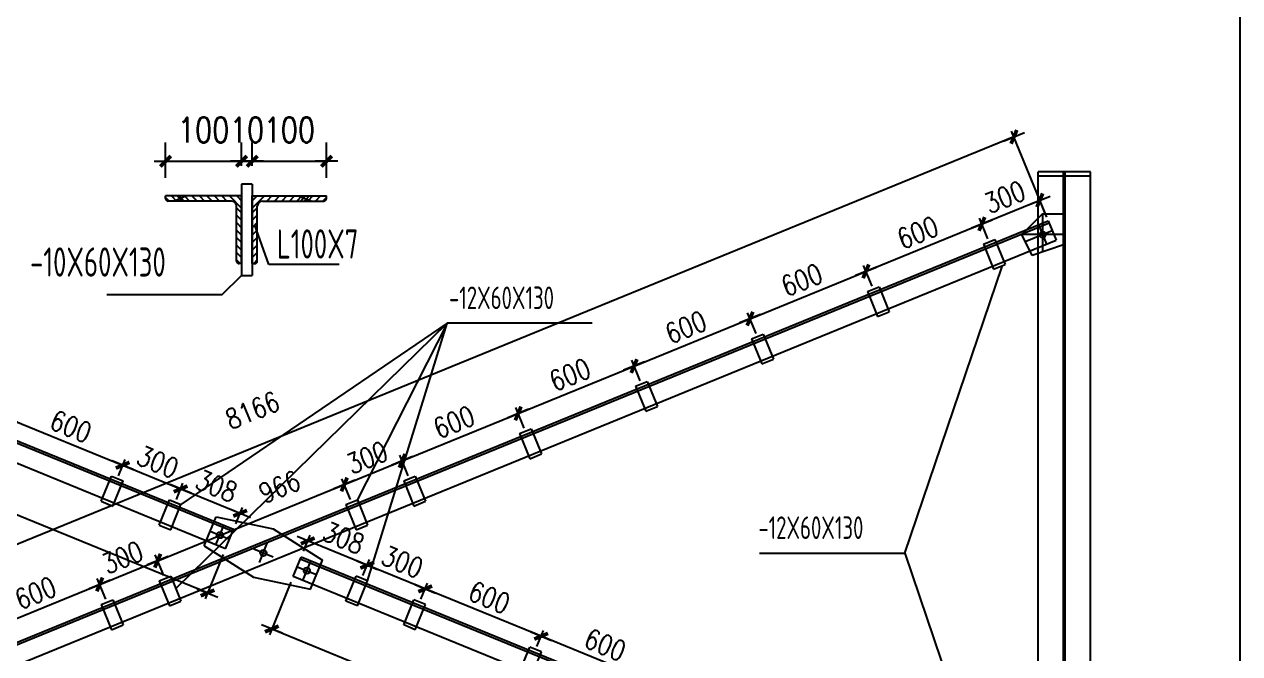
# Model space of a CAD drawing. Header units: millimetres. Extents: x 2451220 to 4527627, y -5186613 to -1639140.
# Drawn here: x 2558813 to 2564637, y -1741981 to -1738966 of the extents above; entities that cross this region are included whole.
import ezdxf
from ezdxf.enums import TextEntityAlignment as Align

# ---------------------------------------------------------------- set-up
doc = ezdxf.new("R2010")
doc.units = ezdxf.units.MM
doc.header["$LTSCALE"] = 1000
doc.header["$PDMODE"] = 34
doc.styles.add('DIM_FONT', font='simplex.shx', dxfattribs={"width": 0.8, "bigfont": 'hztxt.shx'})
doc.styles.get("Standard").update_dxf_attribs({"font": 'txt', "bigfont": 'gbcbig.shx'})
doc.styles.add('TSSD_Label', font='Tssdeng.shx', dxfattribs={"width": 0.7, "bigfont": 'hztxt.shx'})
doc.dimstyles.get("Standard").update_dxf_attribs({"dimscale": 100, "dimtxt": 3.5, "dimasz": 1, "dimexe": 2.5, "dimexo": 3, "dimgap": 1.5, "dimtad": 1, "dimdec": 0, "dimzin": 0, "dimdsep": 46, "dimtxsty": 'Standard', "dimblk": 'ARCHTICK', "dimcen": 0.09, "dimadec": 0, "dimazin": 0, "dimtfac": 1, "dimtdec": 0, "dimtix": 1, "dimtmove": 2, "dimatfit": 3, "dimldrblk": 'ARCHTICK', "dimfxl": 1, "dimtolj": 1, "dimtzin": 0, "dimarcsym": 0})
doc.dimstyles.new('WGH(1)', dxfattribs={"dimscale": 1.2, "dimtxt": 100, "dimasz": 0.5, "dimexe": 75, "dimexo": 75, "dimgap": 75, "dimtad": 1, "dimdec": 0, "dimzin": 0, "dimdsep": 46, "dimtxsty": 'DIM_FONT', "dimblk1": '_DIMX', "dimblk2": '_DIMX', "dimsah": 1, "dimcen": 0.09, "dimclrd": 3, "dimclre": 3, "dimclrt": 7, "dimadec": 0, "dimazin": 0, "dimtfac": 1, "dimtdec": 0, "dimtix": 1, "dimtmove": 2, "dimatfit": 3, "dimldrblk": '_DIMX', "dimfxl": 1, "dimtolj": 1, "dimtzin": 0, "dimarcsym": 0})

# ---------------------------------------------------------------- blocks, each defined once
blk = doc.blocks.new('_DIMX')
blk.add_line((-150, 0), (150, 0))
at = {"const_width": 50}
blk.add_lwpolyline([(-70, -70), (70, 70)], dxfattribs=at)
blk = doc.blocks.new('*D802')
at = {"color": 3, "lineweight": -2}
for p, q in [((2558708.6, -1740901.1), (2558740.3, -1740823.4)), ((2558729.3, -1740851.4), (2559284.1, -1741078)), ((2559264, -1741128), (2559295.7, -1741050.3))]:
    blk.add_line(p, q, dxfattribs=at)
at = {"layer": 'Defpoints', "color": 0}
for p in [(2558697.2, -1740928.9), (2559284.4, -1741078.1), (2559252.7, -1741155.8)]:
    blk.add_point(p, dxfattribs=at)
at = {"color": 3, "lineweight": -2, "xscale": 0.36, "yscale": 0.36, "zscale": 0.36}
for p, rotation in [((2558729, -1740851.2), 157.7817573738582), ((2559284.4, -1741078.1), 337.7817573738582)]:
    blk.add_blockref('_DIMX', p, dxfattribs=dict(at, rotation=rotation))
at = {"color": 7, "insert": (2559036.2, -1740892.4), "char_height": 96, "attachment_point": 5, "rotation": 337.78176, "style": 'DIM_FONT'}
blk.add_mtext('\\A1;600', dxfattribs=at)
blk = doc.blocks.new('*D803')
at = {"color": 3, "lineweight": -2}
for p, q in [((2559264, -1741128), (2559295.7, -1741050.3)), ((2559284.7, -1741078.2), (2559561.8, -1741191.4)), ((2559541.8, -1741241.4), (2559573.5, -1741163.8))]:
    blk.add_line(p, q, dxfattribs=at)
at = {"layer": 'Defpoints', "color": 0}
for p in [(2559252.7, -1741155.8), (2559562.1, -1741191.5), (2559530.4, -1741269.2)]:
    blk.add_point(p, dxfattribs=at)
at = {"color": 3, "lineweight": -2, "xscale": 0.36, "yscale": 0.36, "zscale": 0.36}
for p, rotation in [((2559284.4, -1741078.1), 157.7817573738582), ((2559562.1, -1741191.5), 337.7817573738582)]:
    blk.add_blockref('_DIMX', p, dxfattribs=dict(at, rotation=rotation))
at = {"color": 7, "insert": (2559452.8, -1741062.6), "char_height": 96, "attachment_point": 5, "rotation": 337.78176, "style": 'DIM_FONT'}
blk.add_mtext('\\A1;300', dxfattribs=at)
blk = doc.blocks.new('*D2520')
at = {"color": 3, "lineweight": -2}
for p, q in [((2559541.8, -1741241.4), (2559573.5, -1741163.8)), ((2559562.5, -1741191.7), (2559846.9, -1741307.8)), ((2559826.8, -1741357.9), (2559858.6, -1741280.2))]:
    blk.add_line(p, q, dxfattribs=at)
at = {"layer": 'Defpoints', "color": 0}
for p in [(2559530.4, -1741269.2), (2559847.2, -1741308), (2559815.5, -1741385.6)]:
    blk.add_point(p, dxfattribs=at)
at = {"color": 3, "lineweight": -2, "xscale": 0.36, "yscale": 0.36, "zscale": 0.36}
for p, rotation in [((2559562.1, -1741191.5), 157.7817573738582), ((2559847.2, -1741308), 337.7817573738582)]:
    blk.add_blockref('_DIMX', p, dxfattribs=dict(at, rotation=rotation))
at = {"color": 7, "insert": (2559734.2, -1741177.6), "char_height": 96, "attachment_point": 5, "rotation": 337.78176, "style": 'DIM_FONT'}
blk.add_mtext('\\A1;308', dxfattribs=at)
blk = doc.blocks.new('*D2521')
at = {"color": 3, "lineweight": -2}
for p, q in [((2556148.5, -1740028.3), (2556062.1, -1740239.9)), ((2559690.9, -1741689.7), (2556073.8, -1740212.2)), ((2559766.3, -1741506), (2559679.9, -1741717.6))]:
    blk.add_line(p, q, dxfattribs=at)
at = {"layer": 'Defpoints', "color": 0}
for p in [(2556159.9, -1740000.5), (2556073.4, -1740212.1), (2559777.7, -1741478.2)]:
    blk.add_point(p, dxfattribs=at)
at = {"color": 3, "lineweight": -2, "xscale": 0.36, "yscale": 0.36, "zscale": 0.36}
for p, rotation in [((2556073.4, -1740212.1), 157.7817573859661), ((2559691.2, -1741689.8), 337.7817573859662)]:
    blk.add_blockref('_DIMX', p, dxfattribs=dict(at, rotation=rotation))
at = {"color": 7, "insert": (2557911.8, -1740878.8), "char_height": 96, "attachment_point": 5, "rotation": 337.78176, "style": 'DIM_FONT'}
blk.add_mtext('\\A1;3908', dxfattribs=at)
blk = doc.blocks.new('*D808')
at = {"color": 3, "lineweight": -2}
for p, q in [((2558619.3, -1741875.6), (2559174.1, -1741649)), ((2559203.5, -1741720.1), (2559163.1, -1741621.1)), ((2558648.1, -1741947), (2558607.6, -1741848))]:
    blk.add_line(p, q, dxfattribs=at)
at = {"layer": 'Defpoints', "color": 0}
for p in [(2559174.4, -1741648.9), (2559214.9, -1741747.9), (2558659.4, -1741974.8)]:
    blk.add_point(p, dxfattribs=at)
at = {"color": 3, "lineweight": -2, "xscale": 0.36, "yscale": 0.36, "zscale": 0.36}
for p, rotation in [((2559174.4, -1741648.9), 22.21824262614182), ((2558619, -1741875.7), 202.2182426261418)]:
    blk.add_blockref('_DIMX', p, dxfattribs=dict(at, rotation=rotation))
at = {"color": 7, "insert": (2558867.2, -1741690.1), "char_height": 96, "attachment_point": 5, "rotation": 22.21824, "style": 'DIM_FONT'}
blk.add_mtext('\\A1;600', dxfattribs=at)
blk = doc.blocks.new('*D809')
at = {"color": 3, "lineweight": -2}
for p, q in [((2559174.8, -1741648.7), (2559451.8, -1741535.6)), ((2559481.2, -1741606.7), (2559440.8, -1741507.6)), ((2559203.5, -1741720.1), (2559163.1, -1741621.1))]:
    blk.add_line(p, q, dxfattribs=at)
at = {"layer": 'Defpoints', "color": 0}
for p in [(2559452.2, -1741535.4), (2559492.6, -1741634.4), (2559214.9, -1741747.9)]:
    blk.add_point(p, dxfattribs=at)
at = {"color": 3, "lineweight": -2, "xscale": 0.36, "yscale": 0.36, "zscale": 0.36}
for p, rotation in [((2559452.2, -1741535.4), 22.21824262614182), ((2559174.4, -1741648.9), 202.2182426261418)]:
    blk.add_blockref('_DIMX', p, dxfattribs=dict(at, rotation=rotation))
at = {"color": 7, "insert": (2559283.8, -1741519.9), "char_height": 96, "attachment_point": 5, "rotation": 22.21824, "style": 'DIM_FONT'}
blk.add_mtext('\\A1;300', dxfattribs=at)
blk = doc.blocks.new('*D810')
at = {"color": 3, "lineweight": -2}
for p, q in [((2559452.5, -1741535.3), (2560346, -1741170.3)), ((2560375.4, -1741241.4), (2560335, -1741142.4)), ((2559481.2, -1741606.7), (2559440.8, -1741507.6))]:
    blk.add_line(p, q, dxfattribs=at)
at = {"layer": 'Defpoints', "color": 0}
for p in [(2560346.3, -1741170.2), (2560386.8, -1741269.2), (2559492.6, -1741634.4)]:
    blk.add_point(p, dxfattribs=at)
at = {"color": 3, "lineweight": -2, "xscale": 0.36, "yscale": 0.36, "zscale": 0.36}
for p, rotation in [((2560346.3, -1741170.2), 22.21824262614182), ((2559452.2, -1741535.4), 202.2182426261418)]:
    blk.add_blockref('_DIMX', p, dxfattribs=dict(at, rotation=rotation))
at = {"color": 7, "insert": (2560036.3, -1741181.9), "char_height": 96, "attachment_point": 5, "rotation": 22.21824, "style": 'DIM_FONT'}
blk.add_mtext('\\A1;966', dxfattribs=at)
blk = doc.blocks.new('*D811')
at = {"color": 3, "lineweight": -2}
for p, q in [((2560346.7, -1741170), (2560623.7, -1741056.9)), ((2560653.1, -1741128), (2560612.7, -1741029)), ((2560375.4, -1741241.4), (2560335, -1741142.4))]:
    blk.add_line(p, q, dxfattribs=at)
at = {"layer": 'Defpoints', "color": 0}
for p in [(2560624, -1741056.7), (2560664.5, -1741155.8), (2560386.8, -1741269.2)]:
    blk.add_point(p, dxfattribs=at)
at = {"color": 3, "lineweight": -2, "xscale": 0.36, "yscale": 0.36, "zscale": 0.36}
for p, rotation in [((2560624, -1741056.7), 22.21824262614182), ((2560346.3, -1741170.2), 202.2182426261418)]:
    blk.add_blockref('_DIMX', p, dxfattribs=dict(at, rotation=rotation))
at = {"color": 7, "insert": (2560455.7, -1741041.3), "char_height": 96, "attachment_point": 5, "rotation": 22.21824, "style": 'DIM_FONT'}
blk.add_mtext('\\A1;300', dxfattribs=at)
blk = doc.blocks.new('*D2523')
at = {"color": 3, "lineweight": -2}
for p, q in [((2560624.4, -1741056.6), (2561179.2, -1740830)), ((2561208.6, -1740901.1), (2561168.2, -1740802.1)), ((2560653.1, -1741128), (2560612.7, -1741029))]:
    blk.add_line(p, q, dxfattribs=at)
at = {"layer": 'Defpoints', "color": 0}
for p in [(2561179.5, -1740829.9), (2561219.9, -1740928.9), (2560664.5, -1741155.8)]:
    blk.add_point(p, dxfattribs=at)
at = {"color": 3, "lineweight": -2, "xscale": 0.36, "yscale": 0.36, "zscale": 0.36}
for p, rotation in [((2561179.5, -1740829.9), 22.21824262614182), ((2560624, -1741056.7), 202.2182426261418)]:
    blk.add_blockref('_DIMX', p, dxfattribs=dict(at, rotation=rotation))
at = {"color": 7, "insert": (2560872.3, -1740871.1), "char_height": 96, "attachment_point": 5, "rotation": 22.21824, "style": 'DIM_FONT'}
blk.add_mtext('\\A1;600', dxfattribs=at)
blk = doc.blocks.new('*D812')
at = {"color": 3, "lineweight": -2}
for p, q in [((2561179.8, -1740829.7), (2561734.6, -1740603.1)), ((2561764, -1740674.2), (2561723.6, -1740575.2)), ((2561208.6, -1740901.1), (2561168.2, -1740802.1))]:
    blk.add_line(p, q, dxfattribs=at)
at = {"layer": 'Defpoints', "color": 0}
for p in [(2561734.9, -1740603), (2561775.4, -1740702), (2561219.9, -1740928.9)]:
    blk.add_point(p, dxfattribs=at)
at = {"color": 3, "lineweight": -2, "xscale": 0.36, "yscale": 0.36, "zscale": 0.36}
for p, rotation in [((2561734.9, -1740603), 22.21824262614182), ((2561179.5, -1740829.9), 202.2182426261418)]:
    blk.add_blockref('_DIMX', p, dxfattribs=dict(at, rotation=rotation))
at = {"color": 7, "insert": (2561427.7, -1740644.2), "char_height": 96, "attachment_point": 5, "rotation": 22.21824, "style": 'DIM_FONT'}
blk.add_mtext('\\A1;600', dxfattribs=at)
blk = doc.blocks.new('*D813')
at = {"color": 3, "lineweight": -2}
for p, q in [((2562319.5, -1740447.3), (2562279.1, -1740348.3)), ((2561735.3, -1740602.8), (2562290.1, -1740376.2)), ((2561764, -1740674.2), (2561723.6, -1740575.2))]:
    blk.add_line(p, q, dxfattribs=at)
at = {"layer": 'Defpoints', "color": 0}
for p in [(2562290.4, -1740376.1), (2562330.8, -1740475.1), (2561775.4, -1740702)]:
    blk.add_point(p, dxfattribs=at)
at = {"color": 3, "lineweight": -2, "xscale": 0.36, "yscale": 0.36, "zscale": 0.36}
for p, rotation in [((2562290.4, -1740376.1), 22.21824262614182), ((2561734.9, -1740603), 202.2182426261418)]:
    blk.add_blockref('_DIMX', p, dxfattribs=dict(at, rotation=rotation))
at = {"color": 7, "insert": (2561983.2, -1740417.3), "char_height": 96, "attachment_point": 5, "rotation": 22.21824, "style": 'DIM_FONT'}
blk.add_mtext('\\A1;600', dxfattribs=at)
blk = doc.blocks.new('*D814')
at = {"color": 3, "lineweight": -2}
for p, q in [((2562874.9, -1740220.5), (2562834.5, -1740121.4)), ((2562290.7, -1740376), (2562845.5, -1740149.4)), ((2562319.5, -1740447.3), (2562279.1, -1740348.3))]:
    blk.add_line(p, q, dxfattribs=at)
at = {"layer": 'Defpoints', "color": 0}
for p in [(2562845.8, -1740149.2), (2562886.3, -1740248.2), (2562330.8, -1740475.1)]:
    blk.add_point(p, dxfattribs=at)
at = {"color": 3, "lineweight": -2, "xscale": 0.36, "yscale": 0.36, "zscale": 0.36}
for p, rotation in [((2562845.8, -1740149.2), 22.21824262614182), ((2562290.4, -1740376.1), 202.2182426261418)]:
    blk.add_blockref('_DIMX', p, dxfattribs=dict(at, rotation=rotation))
at = {"color": 7, "insert": (2562538.6, -1740190.4), "char_height": 96, "attachment_point": 5, "rotation": 22.21824, "style": 'DIM_FONT'}
blk.add_mtext('\\A1;600', dxfattribs=at)
blk = doc.blocks.new('*D815')
at = {"color": 3, "lineweight": -2}
for p, q in [((2563430.4, -1739993.6), (2563390, -1739894.6)), ((2562846.2, -1740149.1), (2563401, -1739922.5)), ((2562874.9, -1740220.5), (2562834.5, -1740121.4))]:
    blk.add_line(p, q, dxfattribs=at)
at = {"layer": 'Defpoints', "color": 0}
for p in [(2563401.3, -1739922.3), (2563441.7, -1740021.3), (2562886.3, -1740248.2)]:
    blk.add_point(p, dxfattribs=at)
at = {"color": 3, "lineweight": -2, "xscale": 0.36, "yscale": 0.36, "zscale": 0.36}
for p, rotation in [((2563401.3, -1739922.3), 22.21824262614182), ((2562845.8, -1740149.2), 202.2182426261418)]:
    blk.add_blockref('_DIMX', p, dxfattribs=dict(at, rotation=rotation))
at = {"color": 7, "insert": (2563094.1, -1739963.6), "char_height": 96, "attachment_point": 5, "rotation": 22.21824, "style": 'DIM_FONT'}
blk.add_mtext('\\A1;600', dxfattribs=at)
blk = doc.blocks.new('*D2524')
at = {"color": 3, "lineweight": -2}
for p, q in [((2563708.1, -1739880.1), (2563667.7, -1739781.1)), ((2563401.6, -1739922.2), (2563678.7, -1739809)), ((2563430.4, -1739993.6), (2563390, -1739894.6))]:
    blk.add_line(p, q, dxfattribs=at)
at = {"layer": 'Defpoints', "color": 0}
for p in [(2563679, -1739808.9), (2563719.5, -1739907.9), (2563441.7, -1740021.3)]:
    blk.add_point(p, dxfattribs=at)
at = {"color": 3, "lineweight": -2, "xscale": 0.36, "yscale": 0.36, "zscale": 0.36}
for p, rotation in [((2563679, -1739808.9), 22.21824262614182), ((2563401.3, -1739922.3), 202.2182426261418)]:
    blk.add_blockref('_DIMX', p, dxfattribs=dict(at, rotation=rotation))
at = {"color": 7, "insert": (2563510.7, -1739793.4), "char_height": 96, "attachment_point": 5, "rotation": 22.21824, "style": 'DIM_FONT'}
blk.add_mtext('\\A1;300', dxfattribs=at)
blk = doc.blocks.new('*D820')
at = {"color": 3, "lineweight": -2}
for p, q in [((2561269.1, -1741947), (2561300.8, -1741869.3)), ((2561844.6, -1742123.8), (2561289.8, -1741897.2)), ((2561824.5, -1742173.9), (2561856.3, -1742096.2))]:
    blk.add_line(p, q, dxfattribs=at)
at = {"layer": 'Defpoints', "color": 0}
for p in [(2561289.5, -1741897.1), (2561257.8, -1741974.8), (2561813.2, -1742201.6)]:
    blk.add_point(p, dxfattribs=at)
at = {"color": 3, "lineweight": -2, "xscale": 0.36, "yscale": 0.36, "zscale": 0.36}
for p, rotation in [((2561289.5, -1741897.1), 157.7817574086464), ((2561844.9, -1742124), 337.7817574086465)]:
    blk.add_blockref('_DIMX', p, dxfattribs=dict(at, rotation=rotation))
at = {"color": 7, "insert": (2561596.7, -1741938.3), "char_height": 96, "attachment_point": 5, "rotation": 337.78176, "style": 'DIM_FONT'}
blk.add_mtext('\\A1;600', dxfattribs=at)
blk = doc.blocks.new('*D821')
at = {"color": 3, "lineweight": -2}
for p, q in [((2560713.6, -1741720.1), (2560745.4, -1741642.4)), ((2561289.1, -1741897), (2560734.4, -1741670.4)), ((2561269.1, -1741947), (2561300.8, -1741869.3))]:
    blk.add_line(p, q, dxfattribs=at)
at = {"layer": 'Defpoints', "color": 0}
for p in [(2560734, -1741670.2), (2560702.3, -1741747.9), (2561257.8, -1741974.8)]:
    blk.add_point(p, dxfattribs=at)
at = {"color": 3, "lineweight": -2, "xscale": 0.36, "yscale": 0.36, "zscale": 0.36}
for p, rotation in [((2560734, -1741670.2), 157.7817574086464), ((2561289.5, -1741897.1), 337.7817574086465)]:
    blk.add_blockref('_DIMX', p, dxfattribs=dict(at, rotation=rotation))
at = {"color": 7, "insert": (2561041.2, -1741711.4), "char_height": 96, "attachment_point": 5, "rotation": 337.78176, "style": 'DIM_FONT'}
blk.add_mtext('\\A1;600', dxfattribs=at)
blk = doc.blocks.new('*D822')
at = {"color": 3, "lineweight": -2}
for p, q in [((2560435.9, -1741606.7), (2560467.6, -1741529)), ((2560733.7, -1741670.1), (2560456.6, -1741556.9)), ((2560713.6, -1741720.1), (2560745.4, -1741642.4))]:
    blk.add_line(p, q, dxfattribs=at)
at = {"layer": 'Defpoints', "color": 0}
for p in [(2560456.3, -1741556.8), (2560424.6, -1741634.4), (2560702.3, -1741747.9)]:
    blk.add_point(p, dxfattribs=at)
at = {"color": 3, "lineweight": -2, "xscale": 0.36, "yscale": 0.36, "zscale": 0.36}
for p, rotation in [((2560456.3, -1741556.8), 157.7817574086464), ((2560734, -1741670.2), 337.7817574086465)]:
    blk.add_blockref('_DIMX', p, dxfattribs=dict(at, rotation=rotation))
at = {"color": 7, "insert": (2560624.7, -1741541.3), "char_height": 96, "attachment_point": 5, "rotation": 337.78176, "style": 'DIM_FONT'}
blk.add_mtext('\\A1;300', dxfattribs=at)
blk = doc.blocks.new('*D823')
at = {"color": 3, "lineweight": -2}
for p, q in [((2560150.8, -1741490.2), (2560182.6, -1741412.6)), ((2560456, -1741556.6), (2560171.6, -1741440.5)), ((2560435.9, -1741606.7), (2560467.6, -1741529))]:
    blk.add_line(p, q, dxfattribs=at)
at = {"layer": 'Defpoints', "color": 0}
for p in [(2560171.2, -1741440.3), (2560139.5, -1741518), (2560424.6, -1741634.4)]:
    blk.add_point(p, dxfattribs=at)
at = {"color": 3, "lineweight": -2, "xscale": 0.36, "yscale": 0.36, "zscale": 0.36}
for p, rotation in [((2560171.2, -1741440.3), 157.7817574086464), ((2560456.3, -1741556.8), 337.7817574086465)]:
    blk.add_blockref('_DIMX', p, dxfattribs=dict(at, rotation=rotation))
at = {"color": 7, "insert": (2560343.3, -1741426.3), "char_height": 96, "attachment_point": 5, "rotation": 337.78176, "style": 'DIM_FONT'}
blk.add_mtext('\\A1;308', dxfattribs=at)
blk = doc.blocks.new('*D2525')
at = {"color": 3, "lineweight": -2}
for p, q in [((2560090.3, -1741638.3), (2559987.6, -1741890)), ((2559999.2, -1741862.3), (2563616.3, -1743339.8)), ((2563708.1, -1743116.1), (2563605.3, -1743367.7))]:
    blk.add_line(p, q, dxfattribs=at)
at = {"layer": 'Defpoints', "color": 0}
for p in [(2560101.7, -1741610.6), (2563719.5, -1743088.3), (2563616.7, -1743339.9)]:
    blk.add_point(p, dxfattribs=at)
at = {"color": 3, "lineweight": -2, "xscale": 0.36, "yscale": 0.36, "zscale": 0.36}
for p, rotation in [((2559998.9, -1741862.2), 157.7817573859724), ((2563616.7, -1743339.9), 337.7817573859724)]:
    blk.add_blockref('_DIMX', p, dxfattribs=dict(at, rotation=rotation))
at = {"color": 7, "insert": (2561837.3, -1742528.9), "char_height": 96, "attachment_point": 5, "rotation": 337.78176, "style": 'DIM_FONT'}
blk.add_mtext('\\A1;3908', dxfattribs=at)
blk = doc.blocks.new('*D2526')
at = {"color": 3, "lineweight": -2}
for p, q in [((2563711.9, -1739889.4), (2563543.6, -1739477.3)), ((2563554.6, -1739505.2), (2555995.7, -1742592.7)), ((2556152.3, -1742977.2), (2555984, -1742565.1))]:
    blk.add_line(p, q, dxfattribs=at)
at = {"layer": 'Defpoints', "color": 0}
for p in [(2563723.2, -1739917.2), (2555995.3, -1742592.9), (2556163.7, -1743005)]:
    blk.add_point(p, dxfattribs=at)
at = {"color": 3, "lineweight": -2, "xscale": 0.36, "yscale": 0.36, "zscale": 0.36}
for p, rotation in [((2563554.9, -1739505.1), 22.2182426140299), ((2555995.3, -1742592.9), 202.2182426140299)]:
    blk.add_blockref('_DIMX', p, dxfattribs=dict(at, rotation=rotation))
at = {"color": 7, "insert": (2559906.5, -1740815.2), "char_height": 96, "attachment_point": 5, "rotation": 22.21824, "style": 'DIM_FONT'}
blk.add_mtext('\\A1;8166', dxfattribs=at)
blk = doc.blocks.new('*D824')
at = {"color": 3, "lineweight": -2}
for p, q in [((2559905.2, -1739644.2), (2559905.2, -1739532.1)), ((2560261, -1739701.8), (2560261, -1739532.1)), ((2559904.9, -1739622.1), (2559904.5, -1739622.1)), ((2559905.2, -1739622.1), (2560261, -1739622.1)), ((2560261.3, -1739622.1), (2560261.7, -1739622.1))]:
    blk.add_line(p, q, dxfattribs=at)
at = {"layer": 'Defpoints', "color": 0}
for p in [(2560261, -1739622.1), (2559905.2, -1739734.2), (2560261, -1739791.8)]:
    blk.add_point(p, dxfattribs=at)
at = {"color": 3, "lineweight": -2, "xscale": 0.36, "yscale": 0.36, "zscale": 0.36}
blk.add_blockref('_DIMX', (2559905.2, -1739622.1), dxfattribs=at)
at = {"color": 3, "lineweight": -2, "xscale": 0.36, "yscale": 0.36, "zscale": 0.36, "rotation": 180}
blk.add_blockref('_DIMX', (2560261, -1739622.1), dxfattribs=at)
at = {"color": 7, "insert": (2560083.1, -1739472.1), "char_height": 120, "attachment_point": 5, "style": 'DIM_FONT'}
blk.add_mtext('\\A1;100', dxfattribs=at)
blk = doc.blocks.new('*D825')
at = {"color": 3, "lineweight": -2}
for p, q in [((2559854.6, -1739644.2), (2559854.6, -1739532.1)), ((2559905.2, -1739644.2), (2559905.2, -1739532.1)), ((2559854.3, -1739622.1), (2559853.9, -1739622.1)), ((2559854.6, -1739622.1), (2559905.2, -1739622.1)), ((2559905.6, -1739622.1), (2559905.9, -1739622.1))]:
    blk.add_line(p, q, dxfattribs=at)
at = {"layer": 'Defpoints', "color": 0}
for p in [(2559905.2, -1739622.1), (2559854.6, -1739734.2), (2559905.2, -1739734.2)]:
    blk.add_point(p, dxfattribs=at)
at = {"color": 3, "lineweight": -2, "xscale": 0.36, "yscale": 0.36, "zscale": 0.36}
blk.add_blockref('_DIMX', (2559854.6, -1739622.1), dxfattribs=at)
at = {"color": 3, "lineweight": -2, "xscale": 0.36, "yscale": 0.36, "zscale": 0.36, "rotation": 180}
blk.add_blockref('_DIMX', (2559905.2, -1739622.1), dxfattribs=at)
at = {"color": 7, "insert": (2559879.9, -1739472.1), "char_height": 120, "attachment_point": 5, "style": 'DIM_FONT'}
blk.add_mtext('\\A1;10', dxfattribs=at)
blk = doc.blocks.new('*D826')
at = {"color": 3, "lineweight": -2}
for p, q in [((2559489.8, -1739701.8), (2559489.8, -1739532.1)), ((2559854.6, -1739644.2), (2559854.6, -1739532.1)), ((2559489.4, -1739622.1), (2559489.1, -1739622.1)), ((2559489.8, -1739622.1), (2559854.6, -1739622.1)), ((2559855, -1739622.1), (2559855.4, -1739622.1))]:
    blk.add_line(p, q, dxfattribs=at)
at = {"layer": 'Defpoints', "color": 0}
for p in [(2559854.6, -1739622.1), (2559854.6, -1739734.2), (2559489.8, -1739791.8)]:
    blk.add_point(p, dxfattribs=at)
at = {"color": 3, "lineweight": -2, "xscale": 0.36, "yscale": 0.36, "zscale": 0.36}
blk.add_blockref('_DIMX', (2559489.8, -1739622.1), dxfattribs=at)
at = {"color": 3, "lineweight": -2, "xscale": 0.36, "yscale": 0.36, "zscale": 0.36, "rotation": 180}
blk.add_blockref('_DIMX', (2559854.6, -1739622.1), dxfattribs=at)
at = {"color": 7, "insert": (2559672.2, -1739472.1), "char_height": 120, "attachment_point": 5, "style": 'DIM_FONT'}
blk.add_mtext('\\A1;100', dxfattribs=at)

msp = doc.modelspace()

# ---------------------------------------------------------------- linework, layer by layer
for p, q in [((2563671.1, -1750393.1), (2563671.1, -1739673.2)), ((2563921.1, -1739673.2), (2563671.1, -1739673.2)), ((2563792.1, -1750393.1), (2563792.1, -1739673.2)), ((2563796.1, -1750393.1), (2563796.1, -1739673.2)), ((2563796.1, -1750393.1), (2563796.1, -1739673.2)), ((2563800.1, -1750393.1), (2563800.1, -1739673.2)), ((2563921.1, -1750393.1), (2563921.1, -1739673.2)), ((2559854.6, -1739731.3), (2559854.6, -1740169.8)), ((2559905.2, -1739731.3), (2559854.6, -1739731.3)), ((2559905.2, -1739731.3), (2559905.2, -1740169.8)), ((2563921.1, -1739693.2), (2563671.1, -1739693.2)), ((2559854.6, -1739788.3), (2559489.8, -1739788.3)), ((2559489.8, -1739800.5), (2559489.8, -1739788.3)), ((2559518.6, -1739788.3), (2559542.9, -1739812.6)), ((2559590.2, -1739788.3), (2559533.6, -1739812.6)), ((2559545.1, -1739788.3), (2559569.4, -1739812.6)), ((2559554.4, -1739788.3), (2559578.7, -1739812.6)), ((2559580.9, -1739788.3), (2559605.2, -1739812.6)), ((2559616.7, -1739788.3), (2559641, -1739812.6)), ((2559652.5, -1739788.3), (2559676.8, -1739812.6)), ((2559688.3, -1739788.3), (2559712.6, -1739812.6)), ((2559724.1, -1739788.3), (2559748.4, -1739812.6)), ((2559759.9, -1739788.3), (2559784.2, -1739812.6)), ((2559795.7, -1739788.3), (2559854.6, -1739847.3)), ((2559831.5, -1739788.3), (2559855.8, -1739812.6)), ((2559854.6, -1740112.3), (2559854.6, -1739788.3)), ((2559928.4, -1739788.3), (2559904.1, -1739812.6)), ((2559905.2, -1740112.3), (2559905.2, -1739788.3)), ((2559905.2, -1739788.3), (2560261, -1739788.3)), ((2559964.2, -1739788.3), (2559905.2, -1739847.3)), ((2560000, -1739788.3), (2559975.7, -1739812.6)), ((2560035.8, -1739788.3), (2560011.5, -1739812.6)), ((2560071.6, -1739788.3), (2560047.3, -1739812.6)), ((2560107.4, -1739788.3), (2560083.1, -1739812.6)), ((2560143.2, -1739788.3), (2560118.9, -1739812.6)), ((2560124.7, -1739788.3), (2560190.5, -1739812.6)), ((2560160.5, -1739788.3), (2560136.2, -1739812.6)), ((2560179, -1739788.3), (2560154.7, -1739812.6)), ((2560196.3, -1739788.3), (2560172, -1739812.6)), ((2560232.1, -1739788.3), (2560207.8, -1739812.6)), ((2560261, -1739800.5), (2560261, -1739788.3)), ((2559489.8, -1739795.2), (2559507.2, -1739812.6)), ((2559806, -1739812.6), (2559501.9, -1739812.6)), ((2559830.3, -1740100.2), (2559830.3, -1739836.9)), ((2559830.3, -1739844.4), (2559854.6, -1739868.7)), ((2559929.5, -1739844.4), (2559905.2, -1739868.7)), ((2559929.5, -1740100.2), (2559929.5, -1739836.9)), ((2559953.8, -1739812.6), (2560248.8, -1739812.6)), ((2560261, -1739795.2), (2560243.6, -1739812.6)), ((2556159.9, -1742995.7), (2563719.5, -1739907.9)), ((2559815.5, -1741385.6), (2556197.7, -1739907.9)), ((2559830.3, -1739880.2), (2559854.6, -1739904.5)), ((2559929.5, -1739880.2), (2559905.2, -1739904.5)), ((2563692.1, -1739873.1), (2563592.1, -1739973.1)), ((2563692.1, -1739873.1), (2563792.1, -1739873.1)), ((2563692.1, -1739873.1), (2563692.1, -1740056.4)), ((2563692.1, -1739873.1), (2563792.1, -1739873.1)), ((2563719.5, -1739907.9), (2563757.3, -1740000.5)), ((2556163.7, -1743005), (2563723.2, -1739917.2)), ((2559811.7, -1741394.9), (2556193.9, -1739917.2)), ((2559830.3, -1739916), (2559854.6, -1739940.3)), ((2559830.3, -1739951.8), (2559854.6, -1739976.1)), ((2559929.5, -1739916), (2559905.2, -1739940.3)), ((2559929.5, -1739951.8), (2559905.2, -1739976.1)), ((2559984.9, -1740116.8), (2559917.4, -1739928.1)), ((2563609, -1740007), (2563738.4, -1739954.2)), ((2563673.2, -1739926.8), (2563711, -1740019.4)), ((2559777.7, -1741478.2), (2556159.9, -1740000.5)), ((2556197.7, -1743088.3), (2563757.3, -1740000.5)), ((2559830.3, -1739987.6), (2559854.6, -1740011.9)), ((2559830.3, -1740023.4), (2559854.6, -1740047.7)), ((2559929.5, -1739987.6), (2559905.2, -1740011.9)), ((2559929.5, -1740023.4), (2559905.2, -1740047.7)), ((2563792.1, -1739973.1), (2563592.1, -1739973.1)), ((2563642.1, -1740073.1), (2563592.1, -1739973.1)), ((2563792.1, -1740023.1), (2563642.1, -1740073.1)), ((2559830.3, -1740059.2), (2559854.6, -1740083.5)), ((2559929.5, -1740059.2), (2559905.2, -1740083.5)), ((2559830.3, -1740094.9), (2559847.7, -1740112.3)), ((2559854.6, -1740112.3), (2559842.5, -1740112.3)), ((2559905.2, -1740112.3), (2559917.4, -1740112.3)), ((2559929.5, -1740094.9), (2559912.2, -1740112.3)), ((2560322.3, -1740116.8), (2559984.9, -1740116.8)), ((2563031.6, -1741498.8), (2563498, -1740126.6)), ((2559759.2, -1740262), (2559854.6, -1740169.8)), ((2559854.6, -1740169.8), (2559905.2, -1740169.8)), ((2559759.2, -1740262), (2559208.8, -1740262)), ((2560839, -1740397.7), (2559538.9, -1741668.5)), ((2560839, -1740397.7), (2559563.9, -1741266.6)), ((2560839, -1740397.7), (2560404.7, -1741251.4)), ((2560458, -1741631.9), (2560839, -1740397.7)), ((2561534.5, -1740397.7), (2560839, -1740397.7)), ((2563753.5, -1743005), (2560135.7, -1741527.2)), ((2563757.3, -1742995.7), (2560139.5, -1741518)), ((2562336, -1741498.8), (2563031.6, -1741498.8)), ((2563031.6, -1741498.8), (2563498, -1742869.6)), ((2563719.5, -1743088.3), (2560101.7, -1741610.6))]:
    msp.add_line(p, q)
at = {"color": 2}
for p, q in [((2563408.3, -1740018.8), (2563463.8, -1739996.1)), ((2563408.3, -1740018.8), (2563457.5, -1740139.2)), ((2563463.8, -1739996.1), (2563513, -1740116.5)), ((2563457.5, -1740139.2), (2563513, -1740116.5)), ((2562852.8, -1740245.7), (2562908.4, -1740223)), ((2562852.8, -1740245.7), (2562902, -1740366)), ((2562908.4, -1740223), (2562957.6, -1740343.3)), ((2562902, -1740366), (2562957.6, -1740343.3)), ((2562297.4, -1740472.6), (2562352.9, -1740449.9)), ((2562297.4, -1740472.6), (2562346.6, -1740592.9)), ((2562352.9, -1740449.9), (2562402.1, -1740570.2)), ((2562346.6, -1740592.9), (2562402.1, -1740570.2)), ((2561741.9, -1740699.4), (2561797.5, -1740676.8)), ((2561741.9, -1740699.4), (2561791.1, -1740819.8)), ((2561797.5, -1740676.8), (2561846.7, -1740797.1)), ((2561791.1, -1740819.8), (2561846.7, -1740797.1)), ((2561186.5, -1740926.3), (2561242, -1740903.6)), ((2561186.5, -1740926.3), (2561235.7, -1741046.7)), ((2561242, -1740903.6), (2561291.2, -1741024)), ((2561235.7, -1741046.7), (2561291.2, -1741024)), ((2559181.4, -1741250.9), (2559230.6, -1741130.5)), ((2559230.6, -1741130.5), (2559286.1, -1741153.2)), ((2560631, -1741153.2), (2560686.6, -1741130.5)), ((2560686.6, -1741130.5), (2560735.7, -1741250.9)), ((2559237, -1741273.6), (2559286.1, -1741153.2)), ((2560631, -1741153.2), (2560680.2, -1741273.6)), ((2559459.1, -1741364.3), (2559508.3, -1741244)), ((2559508.3, -1741244), (2559563.9, -1741266.6)), ((2560353.3, -1741266.6), (2560408.9, -1741244)), ((2560408.9, -1741244), (2560458, -1741364.3)), ((2559181.4, -1741250.9), (2559237, -1741273.6)), ((2559514.7, -1741387), (2559563.9, -1741266.6)), ((2560353.3, -1741266.6), (2560402.5, -1741387)), ((2560680.2, -1741273.6), (2560735.7, -1741250.9)), ((2559459.1, -1741364.3), (2559514.7, -1741387)), ((2559675.6, -1741463.5), (2559732.4, -1741324.7)), ((2559732.4, -1741324.7), (2560005.9, -1741382.4)), ((2560402.5, -1741387), (2560458, -1741364.3)), ((2559704, -1741394.1), (2559796.6, -1741431.9)), ((2559731.4, -1741459.3), (2559769.2, -1741366.7)), ((2559777.7, -1741478.2), (2559815.5, -1741385.6)), ((2560005.9, -1741382.4), (2560241.5, -1741532.7)), ((2559675.6, -1741463.5), (2559911.3, -1741613.8)), ((2559912.3, -1741479.2), (2560004.9, -1741517)), ((2559939.7, -1741544.4), (2559977.5, -1741451.8)), ((2560101.7, -1741610.6), (2560139.5, -1741518)), ((2560148, -1741629.5), (2560185.8, -1741536.9)), ((2560184.8, -1741671.5), (2560241.5, -1741532.7)), ((2560120.6, -1741564.3), (2560213.2, -1741602.1)), ((2559459.1, -1741631.9), (2559514.7, -1741609.2)), ((2559459.1, -1741631.9), (2559508.3, -1741752.2)), ((2559514.7, -1741609.2), (2559563.9, -1741729.5)), ((2559911.3, -1741613.8), (2560184.8, -1741671.5)), ((2560353.3, -1741729.5), (2560402.5, -1741609.2)), ((2560458, -1741631.9), (2560402.5, -1741609.2)), ((2560408.9, -1741752.2), (2560458, -1741631.9)), ((2559181.4, -1741745.3), (2559237, -1741722.6)), ((2559181.4, -1741745.3), (2559230.6, -1741865.7)), ((2559237, -1741722.6), (2559286.1, -1741843)), ((2559508.3, -1741752.2), (2559563.9, -1741729.5)), ((2560408.9, -1741752.2), (2560353.3, -1741729.5)), ((2560631, -1741843), (2560680.2, -1741722.6)), ((2560735.7, -1741745.3), (2560680.2, -1741722.6)), ((2560686.6, -1741865.7), (2560735.7, -1741745.3)), ((2559230.6, -1741865.7), (2559286.1, -1741843)), ((2560686.6, -1741865.7), (2560631, -1741843)), ((2561186.5, -1742069.9), (2561235.7, -1741949.5)), ((2561291.2, -1741972.2), (2561235.7, -1741949.5)), ((2561242, -1742092.6), (2561291.2, -1741972.2))]:
    msp.add_line(p, q, dxfattribs=at)
msp.add_lwpolyline([(2564636.6, -1753102.7), (2545883.9, -1753102.7), (2545883.9, -1738493.1), (2564636.6, -1738493.1)], close=True)
msp.add_circle((2563692.1, -1739973.1), 15)
for centre in [(2559750.3, -1741413), (2559958.6, -1741498.1), (2560166.9, -1741583.2)]:
    msp.add_circle(centre, 15, dxfattribs=at)
for centre, radius, start, end in [((2559501.9, -1739800.5), 12.2, 180, 270), ((2559806, -1739836.9), 24.3, 0, 90), ((2559953.8, -1739836.9), 24.3, 90, 180), ((2560248.8, -1739800.5), 12.2, 270, 0), ((2559842.5, -1740100.2), 12.2, 180, 270), ((2559917.4, -1740100.2), 12.2, 270, 0)]:
    msp.add_arc(centre, radius, start, end)

# ---------------------------------------------------------------- texts
at = {"style": 'TSSD_Label', "width": 0.7}
for s, height, p in [('L100X7', 139.72, (2560022.8, -1740018.1)), ('-10X60X130', 139.72, (2558840.8, -1740104.7)), ('-12X60X130', 108.12, (2560848.1, -1740276)), ('-12X60X130', 108.12, (2562330.5, -1741377.1))]:
    msp.add_text(s, height=height, dxfattribs=at).set_placement(p, align=Align.MIDDLE_LEFT)

# ---------------------------------------------------------------- dimensions: what is measured, and where the dimension line sits
for base, p1, p2, text, override, picture, middle in [((2559854.6, -1739622.1), (2559489.8, -1739791.8), (2559854.6, -1739734.2), '100', {"dimasz": 0.3}, '*D826', (2559672.2, -1739472.1)), ((2559905.2, -1739622.1), (2559854.6, -1739734.2), (2559905.2, -1739734.2), '10', {"dimasz": 0.3}, '*D825', (2559879.9, -1739472.1)), ((2560261, -1739622.1), (2559905.2, -1739734.2), (2560261, -1739791.8), '100', {"dimtxt": 100, "dimasz": 0.3}, '*D824', (2560083.1, -1739472.1))]:
    dim = msp.add_linear_dim(base=base, p1=p1, p2=p2, text=text, dimstyle='WGH(1)', override=override)
    dim.commit()
    dim.dimension.update_dxf_attribs({"geometry": picture, "text_midpoint": middle})
for base, p1, p2, picture, middle, dimtype in [((2555995.3, -1742592.9), (2563723.2, -1739917.2), (2556163.7, -1743005), '*D2526', (2559906.5, -1740815.2), 161), ((2560346.3, -1741170.2), (2559492.6, -1741634.4), (2560386.8, -1741269.2), '*D810', (2560036.3, -1741181.9), 160)]:
    dim = msp.add_linear_dim(base=base, p1=p1, p2=p2, angle=202.21824, dimstyle='Standard', override={"dimscale": 1.2, "dimtxt": 80, "dimasz": 0.3, "dimexe": 25, "dimexo": 25, "dimgap": 25, "dimtxsty": 'DIM_FONT', "dimblk1": '_DIMX', "dimblk2": '_DIMX', "dimsah": 1, "dimclrd": 3, "dimclre": 3, "dimclrt": 7, "dimldrblk": '_DIMX'})
    dim.commit()
    dim.dimension.update_dxf_attribs({"geometry": picture, "text_midpoint": middle, "dimtype": dimtype})
for base, p1, p2, angle, picture, middle in [((2563679, -1739808.9), (2563441.7, -1740021.3), (2563719.5, -1739907.9), 202.21824, '*D2524', (2563510.7, -1739793.4)), ((2563401.3, -1739922.3), (2562886.3, -1740248.2), (2563441.7, -1740021.3), 202.21824, '*D815', (2563094.1, -1739963.6)), ((2562845.8, -1740149.2), (2562330.8, -1740475.1), (2562886.3, -1740248.2), 202.21824, '*D814', (2562538.6, -1740190.4)), ((2562290.4, -1740376.1), (2561775.4, -1740702), (2562330.8, -1740475.1), 202.21824, '*D813', (2561983.2, -1740417.3)), ((2561734.9, -1740603), (2561219.9, -1740928.9), (2561775.4, -1740702), 202.21824, '*D812', (2561427.7, -1740644.2)), ((2561179.5, -1740829.9), (2560664.5, -1741155.8), (2561219.9, -1740928.9), 202.21824, '*D2523', (2560872.3, -1740871.1)), ((2559284.4, -1741078.1), (2558697.2, -1740928.9), (2559252.7, -1741155.8), 157.78176, '*D802', (2559036.2, -1740892.4)), ((2560624, -1741056.7), (2560386.8, -1741269.2), (2560664.5, -1741155.8), 202.21824, '*D811', (2560455.7, -1741041.3)), ((2559562.1, -1741191.5), (2559252.7, -1741155.8), (2559530.4, -1741269.2), 157.78176, '*D803', (2559452.8, -1741062.6)), ((2559847.2, -1741308), (2559530.4, -1741269.2), (2559815.5, -1741385.6), 157.78176, '*D2520', (2559734.2, -1741177.6)), ((2560171.2, -1741440.3), (2560424.6, -1741634.4), (2560139.5, -1741518), 337.78176, '*D823', (2560343.3, -1741426.3)), ((2559452.2, -1741535.4), (2559214.9, -1741747.9), (2559492.6, -1741634.4), 202.21824, '*D809', (2559283.8, -1741519.9)), ((2560456.3, -1741556.8), (2560702.3, -1741747.9), (2560424.6, -1741634.4), 337.78176, '*D822', (2560624.7, -1741541.3)), ((2559174.4, -1741648.9), (2558659.4, -1741974.8), (2559214.9, -1741747.9), 202.21824, '*D808', (2558867.2, -1741690.1)), ((2560734, -1741670.2), (2561257.8, -1741974.8), (2560702.3, -1741747.9), 337.78176, '*D821', (2561041.2, -1741711.4)), ((2561289.5, -1741897.1), (2561813.2, -1742201.6), (2561257.8, -1741974.8), 337.78176, '*D820', (2561596.7, -1741938.3))]:
    dim = msp.add_linear_dim(base=base, p1=p1, p2=p2, angle=angle, dimstyle='Standard', override={"dimscale": 1.2, "dimtxt": 80, "dimasz": 0.3, "dimexe": 25, "dimexo": 25, "dimgap": 25, "dimtxsty": 'DIM_FONT', "dimblk1": '_DIMX', "dimblk2": '_DIMX', "dimsah": 1, "dimclrd": 3, "dimclre": 3, "dimclrt": 7, "dimldrblk": '_DIMX'})
    dim.commit()
    dim.dimension.update_dxf_attribs({"geometry": picture, "text_midpoint": middle})
for p1, p2, distance, picture, middle in [((2559777.7, -1741478.2), (2556159.9, -1740000.5), 228.6, '*D2521', (2557911.8, -1740878.8)), ((2560101.7, -1741610.6), (2563719.5, -1743088.3), -271.8, '*D2525', (2561837.3, -1742528.9))]:
    dim = msp.add_aligned_dim(p1=p1, p2=p2, distance=distance, dimstyle='Standard', override={"dimscale": 1.2, "dimtxt": 80, "dimasz": 0.3, "dimexe": 25, "dimexo": 25, "dimgap": 25, "dimtxsty": 'DIM_FONT', "dimblk1": '_DIMX', "dimblk2": '_DIMX', "dimsah": 1, "dimclrd": 3, "dimclre": 3, "dimclrt": 7, "dimldrblk": '_DIMX'})
    dim.commit()
    dim.dimension.update_dxf_attribs({"geometry": picture, "text_midpoint": middle})

doc.saveas('drawing.dxf')
